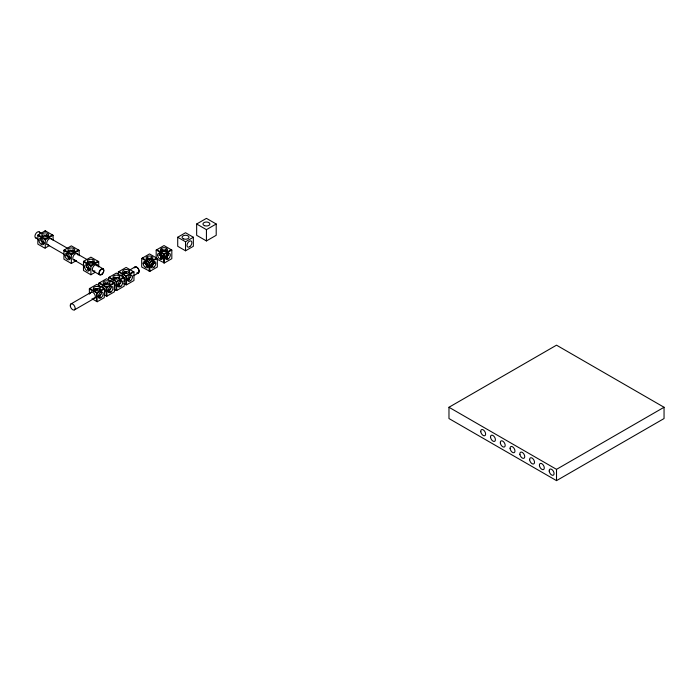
<?xml version="1.0" encoding="UTF-8"?>
<svg xmlns="http://www.w3.org/2000/svg" width="699" height="699" viewBox="0 0 699 699"><rect width="100%" height="100%" fill="white"/><g stroke="black" fill="none" stroke-linecap="round" stroke-linejoin="round"><path stroke-width="1.05" d="M111.228 286.433L111.412 287.743L110.04 289.299L109.664 290.889L108.153 291.763M121.006 280.788L121.006 282.527L119.809 283.654L119.153 285.62L117.93 286.118M130.783 275.144L130.783 276.883L129.586 278.01L128.931 279.976L127.699 280.474M153.876 261.234L154.348 262.955L152.976 264.51L152.6 266.101L150.582 266.922M168.363 252.863L168.651 255.021L167.463 256.14L166.799 258.106L165.069 258.56M160.595 251.553L161.207 250.19L162.439 249.683L164.003 250.155L166.039 249.744L167.419 251.553M66.702 253.571L66.527 254.882L67.899 256.437L68.275 258.027L70.284 258.848M68.065 251.308L69.786 249.98L71.35 250.452L73.386 250.041L74.636 251.308M87.62 262.597L89.332 261.269L90.905 261.741L92.932 261.33L94.19 262.597M93.517 289.814L95.239 288.486L96.803 288.958L98.839 288.547L100.088 289.814M103.295 284.17L105.007 282.842L106.58 283.313L108.616 282.903L109.865 284.17M113.072 278.525L114.785 277.197L116.357 277.669L118.384 277.258L119.643 278.525M122.849 272.881L124.562 271.553L126.135 272.025L128.162 271.614L129.42 272.881M40.918 238.097L40.621 240.255L41.809 241.373L42.473 243.339L44.203 243.794M86.545 264.449L86.257 266.599L87.445 267.726L88.109 269.692L89.839 270.137M145.165 261.234L144.693 262.955L146.056 264.51L146.44 266.101L148.45 266.922M159.652 252.863L159.355 255.021L160.552 256.14L161.207 258.106L162.439 258.613M42.193 235.79L43.242 234.978L45.269 235.388L46.842 234.916L48.554 236.253M146.44 258.918L147.489 258.106L149.516 258.516L151.089 258.053L152.801 259.381M53.089 240.395L53.089 235.318L45.269 239.836L37.842 235.546L38.227 234.864L45.269 238.927L52.311 234.864M49.612 245.454L44.876 248.189L37.842 244.126L37.842 235.091L45.269 230.801L53.089 235.318M79.17 255.738L79.17 250.373L71.35 254.89L63.924 250.6L64.317 249.927L71.35 253.99L78.393 249.927M79.17 250.373L71.35 245.865L63.924 250.155L63.924 259.18L71.35 263.471L76.567 260.456M98.725 267.027L98.725 261.662L90.905 266.179L83.478 261.889L83.863 261.216L90.905 265.279L97.939 261.216M87.445 267.726L88.109 267.341M98.725 261.662L90.905 257.153L83.478 261.435L83.478 270.469L90.905 274.759L95.247 272.252M196.655 224.003L206.432 218.368L216.209 224.003L216.209 235.292L206.432 240.937L196.655 235.292L196.655 224.003L206.432 229.648L216.209 224.003M177.712 237.249L185.532 232.732L193.352 237.249L193.352 246.275L185.532 250.792L177.712 246.275L177.712 237.249L185.532 241.767L193.352 237.249M98.76 286.45L98.76 283.235L106.58 278.718L114.4 283.235L114.4 291.815L106.973 296.105L104.334 295.03M108.537 279.74L108.537 277.59L116.357 273.073L124.177 277.59L124.177 286.171L116.75 290.461L114.112 289.386M118.314 274.095L118.314 271.946L126.135 267.437L133.955 271.946L133.955 280.526L126.528 284.816L123.88 283.742M141.696 258.447L149.516 253.929L157.336 258.447L157.336 267.027L149.909 271.317L141.696 267.027L141.696 258.447L149.123 262.737L157.336 258.447M156.183 258.665L156.183 250.085L164.003 245.567L171.823 250.085L171.823 258.665L164.396 262.955L157.109 259.198M70.87 303.978L91.569 292.033M94.382 290.408L97.205 288.774M103.793 284.974L107.55 282.807M114.138 278.997L116.96 277.372M123.54 273.571L126.362 271.946M129.184 270.312L134.828 267.053M103.845 288.434L96.803 292.497L96.41 301.295M113.622 282.789L106.187 287.525L106.187 296.105M123.391 277.145L115.964 281.88L115.964 290.461M133.168 271.5L125.741 276.236L125.741 284.816M156.559 257.992L149.123 262.737L149.123 271.317M171.045 249.63L163.61 254.375L163.61 262.955M146.056 264.51L147.943 263.418M160.552 256.14L162.439 255.056M104.623 288.879L97.196 293.169L89.376 289.106L89.769 288.434L96.803 292.497L97.196 301.75L104.238 297.687L104.623 288.879L96.803 284.362L89.376 288.652L89.376 294.183M114.4 283.235L106.973 287.525L98.76 283.235M124.177 277.59L116.75 281.88L108.537 277.59M133.955 271.946L126.528 276.236L118.314 271.946M171.823 250.085L164.396 254.375L156.183 250.085M74.531 309.84L95.221 297.888M98.043 296.262L100.866 294.637M108.389 290.286L110.267 289.203M117.79 284.86L120.612 283.235M127.201 279.434L130.014 277.8M133.78 275.633L138.481 272.916M448.976 407.264L556.518 345.175L664.05 407.264L664.05 418.552L556.518 480.632L448.976 418.552L448.976 407.264L556.518 469.352L664.05 407.264M98.376 297.407L99.599 296.909L100.263 294.943L101.451 293.816L101.163 291.666M44.876 231.028L45.662 231.028M156.969 249.63L164.396 254.375L164.396 262.955M166.039 255.318L167.463 256.14M142.474 257.992L149.909 262.737L149.909 271.317M151.552 263.689L152.976 264.51M119.092 271.5L126.528 276.236L126.528 284.816M39.214 231.954L41.101 233.038M44.858 235.205L47.681 236.839M50.503 238.464L67.436 248.241M71.193 250.417L74.015 252.042M76.838 253.667L87.183 259.644M90.949 261.819L93.762 263.444M95.649 264.528L103.172 268.87A3.46 1.992 -60 0 1 101.836 274.288A3.46 1.992 -60 0 1 99.022 272.252A3.46 1.992 -60 0 1 103.172 268.87M109.315 277.145L116.75 281.88L116.75 290.461M35.562 237.809L38.384 239.434M41.206 241.068L44.028 242.693M46.85 244.327L63.775 254.095M66.597 255.729L70.363 257.896M73.185 259.53L83.531 265.498M86.353 267.132L90.11 269.307M92.932 270.932L99.52 274.733M99.538 282.789L106.973 287.525L106.973 296.105M92.015 298.761L97.196 301.75M556.518 469.352L556.518 480.632M206.432 229.648L206.432 240.937M185.532 241.767L185.532 250.792M164.003 250.155L164.003 251.797M149.516 258.516L149.516 260.168M126.135 272.025L126.135 272.785M116.357 277.669L116.357 278.429M106.58 283.313L106.58 284.074M96.803 288.958L96.803 289.718M90.905 261.741L90.905 262.501M90.905 265.279L90.905 274.759M71.35 250.452L71.35 251.212M71.35 253.99L71.35 263.471M45.269 238.927L45.269 247.962M48.423 244.755A3.46 1.992 -60 0 1 47.453 240.639A3.46 1.992 -60 0 1 51.508 239.425M41.853 243.584A3.46 1.992 0 0 1 43.696 242.116M46.859 236.655A3.46 1.992 60 0 1 46.999 234.584M36.497 238.018A3.46 1.992 -60 0 1 35.002 235.65A3.46 1.992 -60 0 1 37.536 231.981A3.46 1.992 -60 0 1 39.826 233.195M74.88 259.705A3.46 1.992 -60 0 1 72.818 257.957A3.46 1.992 -60 0 1 75.134 253.955A3.46 1.992 -60 0 1 77.676 254.864M68.065 258.342A3.46 1.992 0 0 1 70.284 257.057M73.08 252.208A3.46 1.992 60 0 1 72.941 249.971M94.811 270.81A3.46 1.992 -60 0 1 92.373 269.543A3.46 1.992 -60 0 1 94.557 265.323A3.46 1.992 -60 0 1 97.231 266.153M87.821 269.333A3.46 1.992 0 0 1 89.839 268.346M92.486 262.999A3.46 1.992 60 0 1 92.635 260.928M97.231 264.423A3.46 1.992 60 0 1 97.257 264.877M134.287 267.909A3.46 1.992 60 0 1 137.021 267.402A3.46 1.992 60 0 1 139.101 271.527A3.46 1.992 60 0 1 136.803 272.881M134.959 267.376A3.18 1.835 60 0 1 138.472 269.01A3.18 1.835 60 0 1 137.991 272.767M100.49 287.018A3.46 1.992 60 0 1 104.107 288.102A3.46 1.992 60 0 1 104.396 292.549M108.153 290.041A3.46 1.992 0 0 1 110.04 291.815M104.999 282.833A3.46 1.992 -60 0 1 104.85 285.07M90.477 293.37A3.46 1.992 60 0 1 93.019 292.462A3.46 1.992 60 0 1 95.335 296.463A3.46 1.992 60 0 1 93.273 298.211M95.221 288.477A3.46 1.992 -60 0 1 95.221 290.216M98.376 295.686A3.46 1.992 0 0 1 100.263 297.459M110.267 281.374A3.46 1.992 60 0 1 113.885 282.457A3.46 1.992 60 0 1 114.173 286.905M117.93 284.397A3.46 1.992 0 0 1 119.809 286.171M114.767 277.188A3.46 1.992 -60 0 1 114.627 279.425M120.045 275.729A3.46 1.992 60 0 1 123.662 276.813A3.46 1.992 60 0 1 123.95 281.26M127.699 278.752A3.46 1.992 0 0 1 129.42 279.915M124.544 271.544A3.46 1.992 -60 0 1 124.396 273.781M154.863 263.366A3.46 1.992 60 0 1 151.989 261.706M151.246 260.281A3.46 1.992 60 0 1 151.447 257.45M146.1 266.712A3.46 1.992 0 0 1 148.45 265.131M150.582 265.131A3.46 1.992 0 0 1 152.801 266.406M147.585 257.45A3.46 1.992 -60 0 1 147.786 260.281M146.362 262.501A3.46 1.992 -60 0 1 144.501 263.409M168.669 255.013A3.46 1.992 60 0 1 166.808 253.763M165.742 251.911A3.46 1.992 60 0 1 165.934 249.089M160.595 258.35A3.46 1.992 0 0 1 162.439 256.882M165.069 256.769A3.46 1.992 0 0 1 167.419 258.35M162.072 249.089A3.46 1.992 -60 0 1 162.273 251.911M161.207 253.763A3.46 1.992 -60 0 1 158.988 255.048M204.58 225.69A3.46 1.992 0 0 0 209.883 224.091A3.46 1.992 0 0 0 204.833 222.238A3.46 1.992 0 0 0 204.58 225.69M183.662 238.927A3.46 1.992 0 0 0 188.983 237.345A3.46 1.992 0 0 0 183.959 235.476A3.46 1.992 0 0 0 183.662 238.927M189.84 246.581A3.46 1.992 -60 0 0 191.334 241.138A3.46 1.992 -60 0 0 187.157 244.344A3.46 1.992 -60 0 0 189.84 246.581M490.541 437.198A3.46 1.992 60 0 0 494.411 441.418A3.46 1.992 60 0 0 493.957 436.298A3.46 1.992 60 0 0 490.541 437.198M480.79 431.781A3.46 1.992 60 0 0 484.774 435.722A3.46 1.992 60 0 0 484.014 430.479A3.46 1.992 60 0 0 480.79 431.781M500.344 443.07A3.46 1.992 60 0 0 504.329 447.011A3.46 1.992 60 0 0 503.568 441.768A3.46 1.992 60 0 0 500.344 443.07M549.196 471.065A3.46 1.992 60 0 0 553.066 475.285A3.46 1.992 60 0 0 552.621 470.165A3.46 1.992 60 0 0 549.196 471.065M529.641 459.776A3.46 1.992 60 0 0 533.512 463.996A3.46 1.992 60 0 0 533.066 458.876A3.46 1.992 60 0 0 529.641 459.776M539.445 465.648A3.46 1.992 60 0 0 543.438 469.588A3.46 1.992 60 0 0 542.669 464.346A3.46 1.992 60 0 0 539.445 465.648M519.89 454.359A3.46 1.992 60 0 0 523.883 458.299A3.46 1.992 60 0 0 523.123 453.057A3.46 1.992 60 0 0 519.89 454.359M510.095 448.487A3.46 1.992 60 0 0 513.966 452.707A3.46 1.992 60 0 0 513.512 447.587A3.46 1.992 60 0 0 510.095 448.487M43.539 236.594A3.46 1.992 0 0 0 48.729 234.864A3.46 1.992 0 0 0 43.539 233.134A3.46 1.992 0 0 0 43.539 236.594M38.926 240.535A3.46 1.992 60 0 0 42.796 244.755A3.46 1.992 60 0 0 42.351 239.635A3.46 1.992 60 0 0 38.926 240.535M101.993 274.2A3.18 1.835 -60 0 0 103.216 269.22A3.18 1.835 -60 0 0 99.407 272.33A3.18 1.835 -60 0 0 101.993 274.2M69.62 251.649A3.46 1.992 0 0 0 74.81 249.927A3.46 1.992 0 0 0 69.62 248.197A3.46 1.992 0 0 0 69.62 251.649M65.007 255.589A3.46 1.992 60 0 0 68.878 259.81A3.46 1.992 60 0 0 68.432 254.689A3.46 1.992 60 0 0 65.007 255.589M89.175 262.938A3.46 1.992 0 0 0 94.356 261.216A3.46 1.992 0 0 0 89.175 259.486A3.46 1.992 0 0 0 89.175 262.938M84.562 266.878A3.46 1.992 60 0 0 88.432 271.098A3.46 1.992 60 0 0 87.987 265.978A3.46 1.992 60 0 0 84.562 266.878M70.293 305.979A3.46 1.992 60 0 0 74.251 309.989A3.46 1.992 60 0 0 73.561 304.764A3.46 1.992 60 0 0 70.293 305.979M104.85 284.51A3.46 1.992 0 0 0 110.04 282.789A3.46 1.992 0 0 0 104.85 281.059A3.46 1.992 0 0 0 104.85 284.51M111.124 291.92A3.46 1.992 -60 0 0 112.216 286.564A3.46 1.992 -60 0 0 108.127 290.19A3.46 1.992 -60 0 0 111.124 291.92M94.627 289.98A3.46 1.992 0 0 0 100.219 288.739A3.46 1.992 0 0 0 95.562 286.564A3.46 1.992 0 0 0 94.627 289.98M101.346 297.564A3.46 1.992 -60 0 0 102.447 292.208A3.46 1.992 -60 0 0 98.358 295.834A3.46 1.992 -60 0 0 101.346 297.564M114.627 278.866A3.46 1.992 0 0 0 119.809 277.145A3.46 1.992 0 0 0 114.627 275.415A3.46 1.992 0 0 0 114.627 278.866M120.901 286.275A3.46 1.992 -60 0 0 121.993 280.919A3.46 1.992 -60 0 0 117.904 284.545A3.46 1.992 -60 0 0 120.901 286.275M123.959 273.047A3.46 1.992 0 0 0 129.542 271.806A3.46 1.992 0 0 0 124.894 269.631A3.46 1.992 0 0 0 123.959 273.047M130.678 280.631A3.46 1.992 -60 0 0 131.77 275.275A3.46 1.992 -60 0 0 127.681 278.901A3.46 1.992 -60 0 0 130.678 280.631M143.173 263.663A3.46 1.992 60 0 0 147.043 267.883A3.46 1.992 60 0 0 146.598 262.763A3.46 1.992 60 0 0 143.173 263.663M147.786 259.722A3.46 1.992 0 0 0 152.976 257.992A3.46 1.992 0 0 0 147.786 256.271A3.46 1.992 0 0 0 147.786 259.722M154.06 267.132A3.46 1.992 -60 0 0 155.152 261.776A3.46 1.992 -60 0 0 151.063 265.402A3.46 1.992 -60 0 0 154.06 267.132M157.659 255.292A3.46 1.992 60 0 0 161.53 259.521A3.46 1.992 60 0 0 161.085 254.401A3.46 1.992 60 0 0 157.659 255.292M162.273 251.36A3.46 1.992 0 0 0 167.463 249.63A3.46 1.992 0 0 0 162.273 247.9A3.46 1.992 0 0 0 162.273 251.36M168.546 258.77A3.46 1.992 -60 0 0 169.647 253.414A3.46 1.992 -60 0 0 165.558 257.04A3.46 1.992 -60 0 0 168.546 258.77"/></g></svg>
